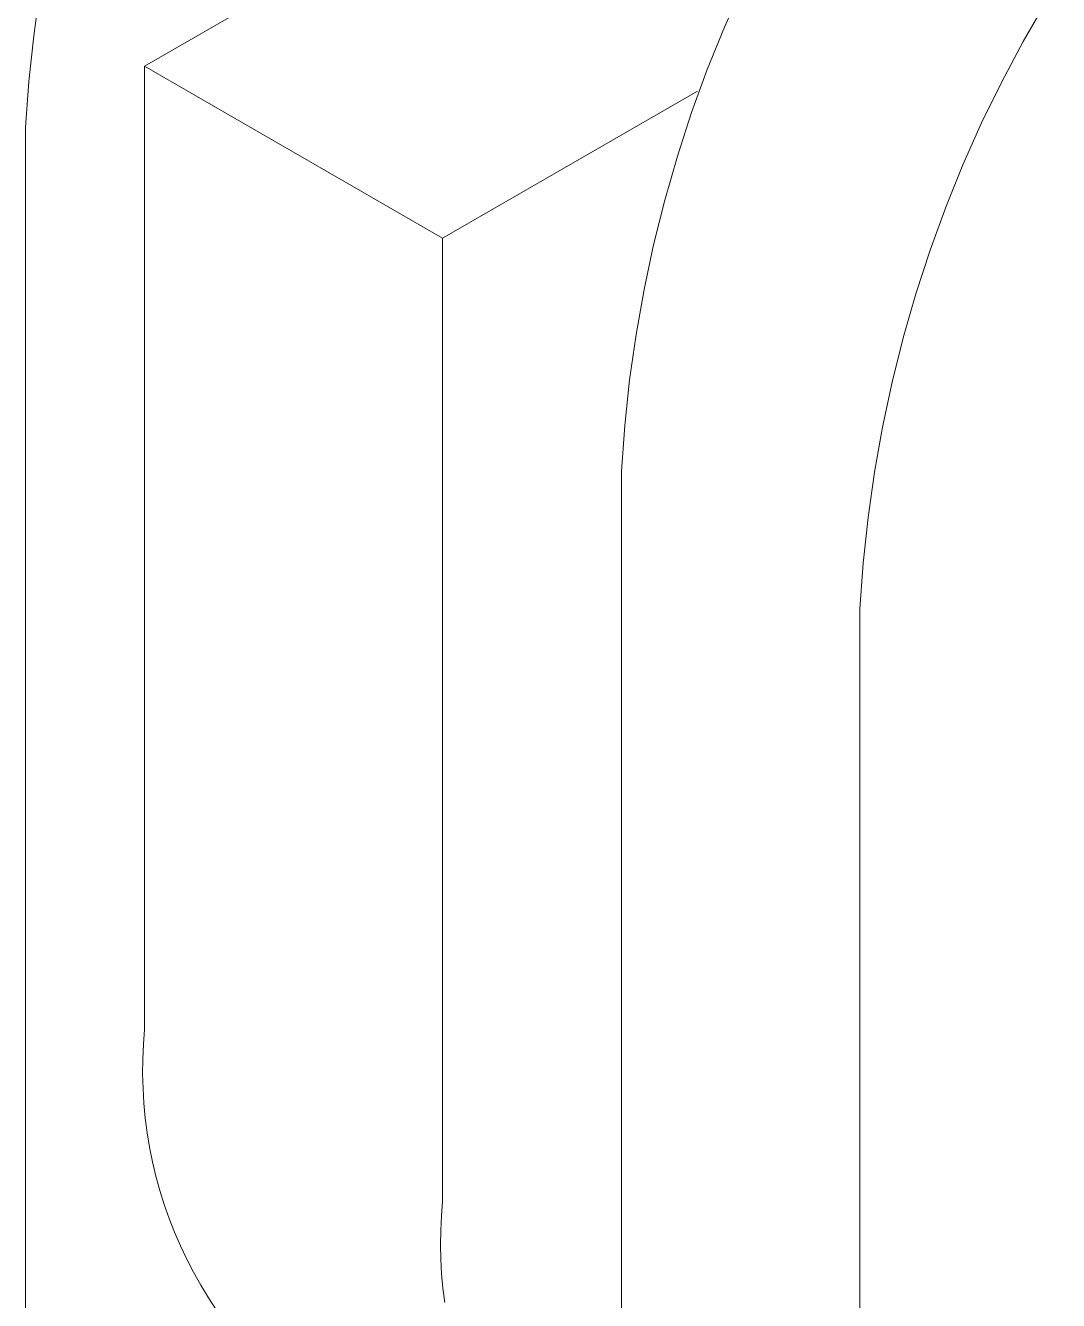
# Model space of a CAD drawing. Header units: millimetres. Extents: x 8434 to 10928, y 788 to 2545.
# Drawn here: x 10845.45 to 10855.86, y 2163.26 to 2176.11 of the extents above; entities that cross this region are included whole.
import ezdxf

# ---------------------------------------------------------------- set-up
doc = ezdxf.new("R2010")
doc.units = ezdxf.units.MM
doc.layers.add('ZANO_R', color=7, linetype='Continuous', lineweight=0)

msp = doc.modelspace()

# ---------------------------------------------------------------- linework, layer by layer
at = {"layer": 'ZANO_R'}
for p, q in [((10846.651, 2175.7), (10856.559, 2181.421)), ((10852.495, 2176.093), (10852.682, 2176.515)), ((10845.533, 2176.006), (10845.597, 2176.463)), ((10855.504, 2175.95), (10855.735, 2176.35)), ((10852.321, 2175.665), (10852.495, 2176.093)), ((10845.484, 2175.547), (10845.533, 2176.006)), ((10855.287, 2175.543), (10855.504, 2175.95)), ((10846.651, 2165.992), (10846.651, 2175.7)), ((10846.651, 2175.7), (10849.654, 2173.966)), ((10852.163, 2175.232), (10852.321, 2175.665)), ((10845.451, 2175.086), (10845.484, 2175.547)), ((10852.222, 2175.449), (10849.654, 2173.966)), ((10855.085, 2175.128), (10855.287, 2175.543)), ((10852.02, 2174.793), (10852.163, 2175.232)), ((10845.451, 2114.753), (10845.451, 2175.086)), ((10854.897, 2174.706), (10855.085, 2175.128)), ((10851.893, 2174.349), (10852.02, 2174.793)), ((10854.724, 2174.278), (10854.897, 2174.706)), ((10851.78, 2173.901), (10851.893, 2174.349)), ((10854.566, 2173.845), (10854.724, 2174.278)), ((10849.654, 2173.966), (10849.654, 2164.258)), ((10851.684, 2173.45), (10851.78, 2173.901)), ((10854.423, 2173.406), (10854.566, 2173.845)), ((10851.603, 2172.995), (10851.684, 2173.45)), ((10854.295, 2172.962), (10854.423, 2173.406)), ((10851.538, 2172.538), (10851.603, 2172.995)), ((10854.183, 2172.514), (10854.295, 2172.962)), ((10851.489, 2172.079), (10851.538, 2172.538)), ((10854.086, 2172.063), (10854.183, 2172.514)), ((10851.456, 2171.619), (10851.489, 2172.079)), ((10854.006, 2171.608), (10854.086, 2172.063)), ((10851.456, 2117.527), (10851.456, 2171.619)), ((10853.941, 2171.151), (10854.006, 2171.608)), ((10853.892, 2170.692), (10853.941, 2171.151)), ((10853.859, 2170.232), (10853.892, 2170.692)), ((10853.859, 2170.232), (10853.859, 2118.914)), ((10846.651, 2165.992), (10846.639, 2165.843)), ((10846.639, 2165.843), (10846.633, 2165.694)), ((10846.633, 2165.694), (10846.631, 2165.545)), ((10846.631, 2165.545), (10846.635, 2165.397)), ((10846.635, 2165.397), (10846.644, 2165.248)), ((10846.644, 2165.248), (10846.658, 2165.1)), ((10846.658, 2165.1), (10846.677, 2164.952)), ((10846.677, 2164.952), (10846.701, 2164.805)), ((10846.701, 2164.805), (10846.731, 2164.659)), ((10846.731, 2164.659), (10846.765, 2164.514)), ((10846.765, 2164.514), (10846.805, 2164.371)), ((10846.805, 2164.371), (10846.849, 2164.228)), ((10846.849, 2164.228), (10846.898, 2164.088)), ((10849.654, 2164.258), (10849.642, 2164.113)), ((10846.898, 2164.088), (10846.953, 2163.949)), ((10849.642, 2164.113), (10849.635, 2163.967)), ((10846.953, 2163.949), (10847.012, 2163.813)), ((10849.635, 2163.967), (10849.633, 2163.821)), ((10847.012, 2163.813), (10847.075, 2163.678)), ((10849.633, 2163.821), (10849.636, 2163.676)), ((10847.075, 2163.678), (10847.144, 2163.546)), ((10849.636, 2163.676), (10849.644, 2163.53)), ((10847.144, 2163.546), (10847.217, 2163.416)), ((10849.644, 2163.53), (10849.657, 2163.385)), ((10847.217, 2163.416), (10847.294, 2163.289)), ((10849.657, 2163.385), (10849.675, 2163.24)), ((10847.294, 2163.289), (10847.376, 2163.164))]:
    msp.add_line(p, q, dxfattribs=at)

doc.saveas('drawing.dxf')
